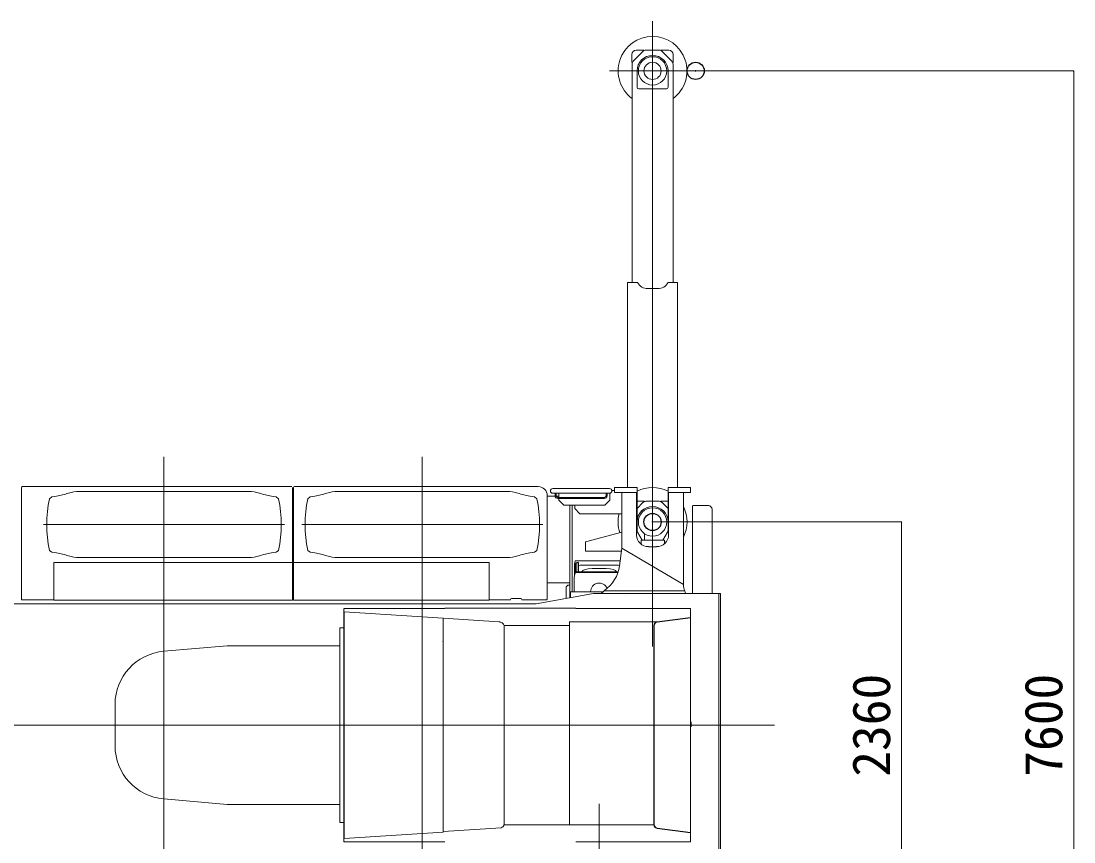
# Model space of a CAD drawing. Units: millimetres, scale not verified. Extents: x -33906 to 32977, y -25518 to 130343.
# Drawn here: x -20610 to -14497, y 19197 to 23965 of the extents above; entities that cross this region are included whole.
import ezdxf
from ezdxf.enums import TextEntityAlignment as Align

# ---------------------------------------------------------------- set-up
doc = ezdxf.new("R2010")
doc.units = ezdxf.units.MM
doc.header["$LTSCALE"] = 200
doc.header["$PDMODE"] = 32
doc.header["$PDSIZE"] = 100
doc.layers.add('0-0_0', color=7, linetype='Continuous', lineweight=18)
doc.layers.add('0-1_DEFPOINTS', color=7, linetype='Continuous')
doc.styles.add('ＭＳ ゴシック', font='')
doc.styles.get('ＭＳ ゴシック').set_extended_font_data('MS Gothic')

# ---------------------------------------------------------------- blocks, each defined once
blk = doc.blocks.new('_OPEN30_29')
at = {"layer": '0-0_0'}
blk.add_line((0, 0), (-1, 0), dxfattribs=at)
blk.add_lwpolyline([(-1, 0.27), (0, 0), (-1, -0.27)], dxfattribs=at)
blk = doc.blocks.new('D11')
at = {"layer": '0-0_0'}
for p, q in [((-31002.5, 36334.5), (-29556.2, 36334.5)), ((-29557.2, 36334.5), (-29557.2, 33974.5)), ((-31312.6, 33974.5), (-29556.2, 33974.5))]:
    blk.add_line(p, q, dxfattribs=at)
at = {"layer": '0-1_DEFPOINTS'}
for p in [(-31003, 36334.5), (-31313.1, 33974.5), (-29557.2, 33974.5)]:
    blk.add_point(p, dxfattribs=at)
at = {"layer": '0-0_0', "xscale": 2.77, "yscale": 2.77}
for p, rotation in [((-29557.2, 36334.5), 90), ((-29557.2, 33974.5), 270)]:
    blk.add_blockref('_OPEN30_29', p, dxfattribs=dict(at, rotation=rotation))
at = {"layer": '0-0_0', "style": 'ＭＳ ゴシック'}
blk.add_text('2360', height=219.9, rotation=90, dxfattribs=at).set_placement((-29557.7, 34854.5), align=Align.BOTTOM_LEFT)
blk = doc.blocks.new('D10')
at = {"layer": '0-0_0'}
for p, q in [((-30752.5, 38954.5), (-28556.2, 38954.5)), ((-28557.2, 38954.5), (-28557.2, 31354.5))]:
    blk.add_line(p, q, dxfattribs=at)
at = {"layer": '0-1_DEFPOINTS'}
blk.add_point((-30753, 38954.5), dxfattribs=at)
at = {"layer": '0-0_0', "xscale": 2.77, "yscale": 2.77, "rotation": 90}
blk.add_blockref('_OPEN30_29', (-28557.2, 38954.5), dxfattribs=at)
at = {"layer": '0-0_0', "style": 'ＭＳ ゴシック'}
blk.add_text('7600', height=219.9, rotation=90, dxfattribs=at).set_placement((-28557.7, 34854.5), align=Align.BOTTOM_LEFT)

msp = doc.modelspace()

# ---------------------------------------------------------------- linework, layer by layer
at = {"layer": '0-0_0', "color": 4}
for p, q in [((-16943.5, 20332.5), (-16943.5, 23964.8)), ((-17055.2, 23732.7), (-16999.8, 23788.1)), ((-17038.5, 23795.4), (-16992.5, 23795.4)), ((-16904.9, 23795.4), (-16982.2, 23795.4)), ((-16894.5, 23795.4), (-16848.5, 23795.4)), ((-16831.8, 23732.7), (-16887.2, 23788.1)), ((-17063.5, 23724.4), (-17063.5, 23770.7)), ((-16823.5, 23724.4), (-16823.5, 23770.4)), ((-17193.5, 23675.4), (-16693.5, 23675.4)), ((-17062.5, 22445.4), (-17062.5, 23715)), ((-17033.5, 23580.4), (-17033.5, 23675.4)), ((-16853.5, 23580.4), (-16853.5, 23675.4)), ((-16824.5, 22445.4), (-16824.5, 23715)), ((-17023.5, 23570.4), (-16863.5, 23570.4)), ((-17088.5, 21255.4), (-17088.5, 22445.4)), ((-17031.1, 22445.4), (-17088.5, 22445.4)), ((-16853.1, 22445.4), (-16798.5, 22445.4)), ((-16798.5, 21255.4), (-16798.5, 22445.4)), ((-16913.7, 22410.4), (-16970.5, 22410.4)), ((-17164.5, 21255.4), (-17033.5, 21255.4)), ((-17164.5, 21227.4), (-17164.5, 21255.4)), ((-17164.5, 21227.4), (-17033.5, 21227.4)), ((-17122.5, 20902.2), (-17122.5, 21227.4)), ((-17036.5, 21227.4), (-17036.5, 20978.8)), ((-17033.5, 21255.4), (-17033.5, 21008.3)), ((-16853.5, 21255.4), (-16722.5, 21255.4)), ((-16853.5, 21008.3), (-16853.5, 21255.4)), ((-16853.5, 21227.4), (-16722.5, 21227.4)), ((-16850.5, 20978.8), (-16850.5, 21227.4)), ((-16764.5, 21227.4), (-16764.5, 20692.4)), ((-16722.5, 21227.4), (-16722.5, 21255.4)), ((-17033.5, 21175.4), (-16992.5, 21175.4)), ((-17033.5, 21134.4), (-16999.8, 21168.1)), ((-16904.9, 21175.4), (-16982.2, 21175.4)), ((-16894.5, 21175.4), (-16853.5, 21175.4)), ((-16853.5, 21134.4), (-16887.2, 21168.1)), ((-17122.5, 20996.2), (-17332.5, 20940.4)), ((-17003.3, 20950.4), (-17030, 20995.5)), ((-16989.5, 20950.4), (-16989.5, 20986.9)), ((-16857, 20995.5), (-16883.7, 20950.4)), ((-17332.5, 20940.4), (-17332.5, 20885.4)), ((-17009, 20950.4), (-17009, 20925.6)), ((-16875, 20950.4), (-17009, 20950.4)), ((-16966.5, 20911.8), (-16920.5, 20911.8)), ((-16875, 20927.9), (-16875, 20950.4)), ((-17124.6, 20885.4), (-17332.5, 20885.4)), ((-17135.2, 20801.4), (-17122.5, 20902.4)), ((-17122.5, 20902.4), (-16764.5, 20692.4)), ((-17122.5, 20902.3), (-17122.5, 20902.3)), ((-17397.5, 20810.5), (-17397.5, 20739.2)), ((-17383.5, 20765.5), (-17383.5, 20820.5)), ((-17383.5, 20820.5), (-17373.5, 20820.5)), ((-17373.5, 20765.5), (-17373.5, 20820.5)), ((-17363.5, 20805), (-17373.5, 20801.6)), ((-17363.5, 20805), (-17143.5, 20805)), ((-17135.1, 20802.1), (-17143.5, 20805)), ((-17390.5, 20765.5), (-17398.5, 20735.5)), ((-17398.5, 20735.5), (-17398.5, 20650.4)), ((-17391.3, 20762.5), (-17144, 20762.5)), ((-17390.5, 20765.5), (-17143.1, 20765.5)), ((-17294.5, 20784.6), (-17212.5, 20784.6)), ((-16764.5, 20692.4), (-16764.5, 20688.4)), ((-17253.5, 19418.4), (-17253.5, 15786.1))]:
    msp.add_line(p, q, dxfattribs=at)
at = {"layer": '0-0_0', "color": 3}
for p, q in [((-19780.5, 18327.1), (-19780.5, 21432.7)), ((-18280.5, 18327.1), (-18280.5, 21432.7)), ((-20607.5, 20603.1), (-20607.5, 21256.1)), ((-20603.2, 21260.4), (-19037.8, 21260.4)), ((-20272.9, 21232.4), (-19288.2, 21232.4)), ((-19033.5, 21256.1), (-19033.5, 20820.4)), ((-17607.5, 21260.4), (-19023.2, 21260.4)), ((-18772.9, 21232.4), (-17788.2, 21232.4)), ((-17193.3, 21249), (-17523.3, 21249)), ((-17193.3, 21221.8), (-17523.3, 21221.8)), ((-17509.7, 21221.8), (-17509.7, 21207.4)), ((-17503.2, 21221.8), (-17503.2, 21207.4)), ((-17487.7, 21197.4), (-17487.7, 21221.4)), ((-17212.9, 21221.8), (-17212.9, 21207.4)), ((-17206.9, 21221.8), (-17206.9, 21207.4)), ((-17191, 21182.7), (-17191, 21221.4)), ((-17179.3, 21237.7), (-17164.5, 21237.7)), ((-20431, 21200.4), (-20446, 21190.4)), ((-20431, 21200.4), (-20404.3, 21205.1)), ((-19130, 21200.4), (-19156.8, 21205.1)), ((-19130, 21200.4), (-19115, 21190.4)), ((-18931, 21200.4), (-18946, 21190.4)), ((-18931, 21200.4), (-18904.3, 21205.1)), ((-17630, 21200.4), (-17656.8, 21205.1)), ((-17630, 21200.4), (-17615, 21190.4)), ((-17555.2, 20607.4), (-17555.2, 21208.1)), ((-17509.5, 21204.7), (-17555.2, 21204.7)), ((-17487.7, 21204.7), (-17502.8, 21204.7)), ((-17222.9, 21191.4), (-17493.7, 21191.4)), ((-17222.9, 21197.4), (-17493.2, 21197.4)), ((-17487.7, 21182.7), (-17487.7, 21191.4)), ((-17458.1, 21153.1), (-17487.7, 21182.7)), ((-17220.6, 21153.1), (-17191, 21182.7)), ((-17220.6, 21153.1), (-17458.1, 21153.1)), ((-17424.5, 21153.1), (-17424.5, 20615)), ((-17409.5, 21153.1), (-17409.5, 20650.4)), ((-17395.6, 21132.7), (-17395.6, 21153.1)), ((-17366, 21103.1), (-17395.6, 21132.7)), ((-17122.5, 21103.1), (-17366, 21103.1)), ((-16711.1, 21148.4), (-16709.5, 21148.4)), ((-16711.1, 20640.4), (-16711.1, 21148.4)), ((-16709.5, 21148.4), (-16709.5, 21150)), ((-16709.5, 21150), (-16619.5, 21150)), ((-16597.9, 20640.4), (-16597.9, 21128.4)), ((-19080, 21040.4), (-20481, 21040.4)), ((-17580, 21040.4), (-18981, 21040.4)), ((-20431, 20880.4), (-20446, 20890.4)), ((-20431, 20880.4), (-20404.3, 20875.7)), ((-20272.9, 20848.4), (-19288.2, 20848.4)), ((-19130, 20880.4), (-19156.8, 20875.7)), ((-19130, 20880.4), (-19115, 20890.4)), ((-18931, 20880.4), (-18946, 20890.4)), ((-18931, 20880.4), (-18904.3, 20875.7)), ((-18772.9, 20848.4), (-17788.2, 20848.4)), ((-17630, 20880.4), (-17656.8, 20875.7)), ((-17630, 20880.4), (-17615, 20890.4)), ((-20419.9, 20819.7), (-20419.9, 20601.5)), ((-19033.5, 20819.7), (-20419.9, 20819.7)), ((-19033.5, 20820.4), (-19033.5, 20601.5)), ((-19027.5, 20819.7), (-17893.2, 20819.7)), ((-17893.2, 20819.7), (-17893.2, 20601.5)), ((-17428.1, 20701.5), (-17555.2, 20701.5)), ((-17446.1, 20678.1), (-17446.1, 20611.1)), ((-17767.5, 20605.4), (-17767.5, 20603.1)), ((-17762.5, 20610.4), (-17707.5, 20610.4)), ((-17702.5, 20605.4), (-17702.5, 20603.1)), ((-17618.8, 20579.4), (-17285.7, 20640.4)), ((-17229.9, 20650.4), (-17419.5, 20650.4)), ((-17419.5, 20650.4), (-17419.5, 20615.9)), ((-17241.7, 20640.4), (-17241.6, 20641)), ((-16756.8, 20655.6), (-17224, 20655.6)), ((-17098.5, 20628.7), (-17098.5, 20628.4)), ((-16751.8, 20641), (-16751.8, 20640.4)), ((-16559.5, 19110.4), (-16559.5, 20640.4)), ((-16549.5, 19110.4), (-16549.5, 20640.4)), ((-21263.1, 20579.4), (-17618.8, 20579.4)), ((-20607.5, 20603.1), (-20419.9, 20603.1)), ((-19033.5, 20601.5), (-20419.9, 20601.5)), ((-19027.5, 20601.5), (-17893.2, 20601.5)), ((-18736.9, 20552.5), (-18735.3, 20552.5)), ((-18736.9, 20552.5), (-18736.9, 20534.4)), ((-18735.3, 20552.5), (-18735.3, 20534.4)), ((-18731.7, 20552.5), (-18149.3, 20552.5)), ((-18149.3, 20554.1), (-18149.3, 20552.5)), ((-18149.3, 20554.1), (-17389.3, 20554.1)), ((-18149.3, 20554.1), (-18149.3, 20554.1)), ((-17767.5, 20603.1), (-17893.2, 20603.1)), ((-17559.5, 20603.1), (-17702.5, 20603.1)), ((-17389.3, 20554.1), (-17389.3, 20552.5)), ((-17389.3, 20554.1), (-17389.3, 20554.1)), ((-16722.7, 20552.5), (-17389.3, 20552.5)), ((-16722.7, 19198.3), (-16722.7, 20552.5)), ((-18736.9, 19198.3), (-18736.9, 20534.4)), ((-18735, 19216.9), (-18735, 20534)), ((-18160.2, 20497.4), (-18734.2, 20534.2)), ((-18160.2, 19253.5), (-18160.2, 20497.4)), ((-18158.5, 20497.5), (-17835.8, 20475.9)), ((-16917, 20475.3), (-16722.7, 20500.8)), ((-16916.8, 20473.8), (-16722.7, 20499.2)), ((-18736.9, 20440.4), (-18758.9, 20440.4)), ((-17426.3, 20454.5), (-17805.9, 20454.5)), ((-17426.3, 20476.3), (-17426.3, 20475.9)), ((-17426.3, 19296.4), (-17426.3, 20475.9)), ((-17424.3, 20475.3), (-16917, 20475.3)), ((-16935.9, 20420.4), (-16935.9, 20420.4)), ((-16935.2, 20420.4), (-16935.6, 20420.4)), ((-16935.2, 20453.9), (-16935.2, 20453.4)), ((-16935.2, 20453.4), (-16935.2, 20419.5)), ((-16933.7, 20453.4), (-16935.2, 20453.4)), ((-16933.7, 20453.4), (-16933.7, 20453.9)), ((-18162.1, 20359.9), (-18162.1, 20361)), ((-16936.8, 20418.4), (-16936.8, 19332.4)), ((-16935.2, 20419.5), (-16935.6, 20419.3)), ((-19781.4, 20304.2), (-19413.5, 20336.2)), ((-19413.5, 20336.2), (-18758.9, 20336.2)), ((-20064.5, 19755.8), (-20064.5, 19995.3)), ((-27151, 19875.4), (-16235.8, 19875.4)), ((-16719.3, 19886.4), (-16719.1, 19886.4)), ((-16719.2, 19894.4), (-16719.2, 19894.4)), ((-16719.2, 19879.1), (-16719.2, 19879.1)), ((-16719.2, 19878.5), (-16719, 19878.5)), ((-16719.2, 19871.6), (-16719.2, 19871.5)), ((-16719.2, 19871.2), (-16719.2, 19871.3)), ((-16719.1, 19889.8), (-16719.1, 19889.7)), ((-16719.1, 19884.3), (-16719.1, 19886.4)), ((-16719.1, 19884.2), (-16719.1, 19884.2)), ((-16719.1, 19869.6), (-16719.1, 19870.6)), ((-16719.2, 19866.2), (-16719.2, 19866.2)), ((-16719, 19868.9), (-16719.1, 19866.9)), ((-19413.5, 19415), (-19781.4, 19446.9)), ((-19413.5, 19415), (-18758.9, 19415)), ((-16935.9, 19330.4), (-16935.9, 19330.4)), ((-16935.9, 19330.4), (-16935.6, 19330.4)), ((-16935.2, 19331.3), (-16935.6, 19331.5)), ((-16935.2, 19330.4), (-16935.6, 19330.4)), ((-16935.2, 19297.4), (-16935.2, 19331.3)), ((-18160.2, 19257), (-17822.1, 19279.5)), ((-17426.3, 19296.4), (-17805.9, 19296.4)), ((-17426.3, 19296.9), (-16935.2, 19296.9)), ((-16935.2, 19297.4), (-16933.7, 19297.4)), ((-16935.2, 19296.9), (-16935.2, 19297.4)), ((-16933.7, 19297.4), (-16933.7, 19296.9)), ((-16917, 19275.5), (-16722.7, 19250)), ((-16916.8, 19277.1), (-16722.7, 19251.6)), ((-18736.9, 19198.3), (-18149.3, 19198.3)), ((-18735.3, 19198.3), (-18735.3, 19216.5)), ((-18160.2, 19253.5), (-18734.2, 19216.7)), ((-18149.3, 19196.8), (-18149.3, 19198.3)), ((-16722.7, 19198.3), (-17389.3, 19198.3))]:
    msp.add_line(p, q, dxfattribs=at)
for points in [[(-19027.5, 21256.1), (-19027.5, 20820.4), (-19027.5, 20601.5)], [(-17424.5, 20688.1), (-17436.1, 20688.1), (-17446.1, 20678.1)], [(-17285.7, 20640.4), (-16559.5, 20640.4), (-16549, 20640.4)], [(-18123.8, 20554.1), (-18129.3, 20554.1), (-18144.8, 20554.1)], [(-16722.7, 20499.4), (-16916.8, 20474), (-16918.2, 20473.8), (-16919.5, 20473.5), (-16920.8, 20473), (-16922.1, 20472.5), (-16923.4, 20471.9), (-16924.4, 20471.3), (-16925.4, 20470.6), (-16926.3, 20469.9), (-16927, 20469.3), (-16927.6, 20468.7), (-16928.3, 20468.1), (-16928.9, 20467.4), (-16929.9, 20466), (-16930.9, 20464.5), (-16931.7, 20462.9), (-16932.4, 20461.3), (-16933, 20459.5), (-16933.4, 20457.8), (-16933.6, 20456), (-16933.7, 20454.2), (-16934.2, 20454.2), (-16934.2, 19296.7), (-16933.7, 19296.7)], [(-18758.9, 20440.4), (-18758.9, 19310.4), (-18736.9, 19310.4)], [(-17835.8, 20475.9), (-17834.5, 20475.7), (-17833.2, 20475.4), (-17832.1, 20475.2), (-17830.9, 20474.8), (-17829.4, 20474.3), (-17827.9, 20473.7), (-17826, 20473), (-17822.1, 20471.3)], [(-17807.6, 20458.7), (-17807.1, 20457.3), (-17805.9, 20454.5)], [(-17805.9, 20454.5), (-17805.9, 19296.4), (-17806.3, 19295.4), (-17807.6, 19292.2)], [(-16719.2, 19894.4), (-16719.3, 19891.7), (-16719.3, 19887.7)], [(-16719.2, 19894.4), (-16719.3, 19892.4), (-16719.3, 19887.7)], [(-16719.2, 19878.5), (-16719.2, 19878.5), (-16719.2, 19878.5), (-16719.2, 19878.5), (-16719.2, 19878.6), (-16719.2, 19879.1)], [(-16722.7, 19251.5), (-16916.8, 19276.8), (-16918.2, 19277.1), (-16919.5, 19277.4), (-16920.8, 19277.8), (-16922.1, 19278.4), (-16923.4, 19279), (-16924.4, 19279.6), (-16925.4, 19280.3), (-16926.3, 19281), (-16927, 19281.5), (-16927.6, 19282.1), (-16928.3, 19282.8), (-16928.9, 19283.4), (-16929.9, 19284.9), (-16930.9, 19286.4), (-16931.7, 19287.9), (-16932.4, 19289.6), (-16933, 19291.3), (-16933.4, 19293.1), (-16933.6, 19294.9), (-16933.7, 19296.7)]]:
    msp.add_lwpolyline(points, dxfattribs=at)
at = {"layer": '0-0_0', "color": 4}
for points in [[(-17397.5, 20810.5), (-17392.5, 20830.5), (-17131.6, 20830.5)], [(-17391.5, 20761.7), (-17391.5, 20816.8), (-17383.5, 20816.8)]]:
    msp.add_lwpolyline(points, dxfattribs=at)
for centre in [(-16943.5, 23675.4), (-16943.5, 21055.4)]:
    msp.add_circle(centre, 82.5, dxfattribs=at)
for centre, radius, start, end in [((-16943.5, 23675.4), 200, 306.51261, 233.48739), ((-17038.5, 23770.4), 25, 90, 180), ((-16982.2, 23770.4), 25, 90, 135), ((-16904.9, 23770.4), 25, 45, 90), ((-16848.5, 23770.4), 25, 0, 90), ((-17037.5, 23715), 25, 135, 180), ((-16943.5, 23675.4), 90, 0, 180), ((-16849.5, 23715), 25, 360, 45), ((-17023.5, 23580.4), 10, 180, 270), ((-16863.5, 23580.4), 10, 269.99999, 0), ((-16970.5, 22480.4), 70, 210.00014, 270), ((-16913.8, 22480.4), 70, 270.03766, 329.99987), ((-16943.5, 21055.4), 200, 63.25632, 116.74368), ((-16982.2, 21150.4), 25, 90, 135), ((-16904.9, 21150.4), 25, 45, 90), ((-16943.5, 21055.4), 200, 166.20509, 198.10416), ((-16943.5, 21055.4), 90, 0, 180), ((-16943.5, 21055.4), 200, 333.50843, 26.49157), ((-17008.5, 21008.3), 25, 180, 210.60641), ((-16878.5, 21008.3), 25, 329.39359, 0), ((-17253.5, 20650.5), 50, 21.77754, 180.0282)]:
    msp.add_arc(centre, radius, start, end, dxfattribs=at)
at = {"layer": '0-0_0', "color": 3}
for centre, radius, start, end in [((-20603.2, 21256.1), 4.3, 90, 180), ((-20491.1, 21697.6), 500, 280, 288.16231), ((-20272.9, 21032.4), 200, 90, 108.16231), ((-19288.2, 21032.4), 200, 71.83769, 90), ((-19070, 21697.6), 500, 251.83769, 260), ((-19023.2, 21256.1), 4.3, 90, 180), ((-18991.1, 21697.6), 500, 280, 288.16231), ((-18772.9, 21032.4), 200, 90, 108.16231), ((-17788.2, 21032.4), 200, 71.83769, 90), ((-17570, 21697.6), 500, 251.83769, 260), ((-17607.5, 21208.1), 52.3, 0, 90), ((-17523.3, 21235.4), 13.6, 90, 270), ((-17193.3, 21235.4), 13.6, 270, 90), ((-19703.5, 21040.4), 757.5, 168.57881, 191.42119), ((-19857.5, 21040.4), 757.5, 348.57881, 11.42119), ((-18203.5, 21040.4), 757.5, 168.57881, 191.42119), ((-18357.5, 21040.4), 757.5, 348.57881, 11.42119), ((-17493.7, 21207.4), 16, 180, 270), ((-17493.2, 21207.4), 10, 180, 270), ((-17222.9, 21207.4), 16, 270, 0), ((-17222.9, 21207.4), 10, 270, 0), ((-16619.5, 21128.4), 21.6, 0, 90), ((-20491.1, 20383.3), 500, 71.83769, 80), ((-20272.9, 21048.4), 200, 251.83769, 270), ((-19288.2, 21048.4), 200, 270, 288.16231), ((-19070, 20383.3), 500, 100, 108.16231), ((-18991.1, 20383.3), 500, 71.83769, 80), ((-18772.9, 21048.4), 200, 251.83769, 270), ((-17788.2, 21048.4), 200, 270, 288.16231), ((-17570, 20383.3), 500, 100, 108.16231), ((-17428.1, 20705.1), 3.6, 270, 0), ((-17762.5, 20605.4), 5, 90, 180), ((-17707.5, 20605.4), 5, 0, 90), ((-17559.5, 20607.4), 4.3, 270, 0), ((-18731.7, 20548.9), 3.6, 90, 180), ((-18731.4, 20530.5), 3.76, 94.43003, 107.86415), ((-18158.2, 20491), 6.48, 92.25705, 103.84937), ((-16935.5, 20413.3), 7.14, 90.45746, 93.27769), ((-16887.5, 20352.8), 82.1, 125.87548, 126.91598), ((-19754.5, 19995.3), 310, 94.96898, 180), ((-16719.4, 19894.4), 0.17, 329.23195, 0.9921), ((-16719.3, 19889.8), 0.2, 355.32605, 78.78259), ((-16719.3, 19889.3), 0.19, 2.58424, 82.88988), ((-18222.3, 19875.4), 1503.1, 0.13894, 0.46887), ((-18222.3, 19875.4), 1503.1, 0.13893, 0.46886), ((-16719.3, 19884.2), 0.2, 272.99635, 0.33688), ((-16751.7, 19874.7), 32.6, 353.92194, 359.95392), ((-16528.1, 19890), 191.2, 178.6786, 180.00838), ((-16719.3, 19884.1), 0.2, 285.74207, 0.34827), ((-18221.9, 19875.4), 1502.8, 0.13889, 0.32519), ((-16712.2, 19879), 7.02, 179.29488, 183.81936), ((-16705.9, 19879.1), 13.3, 180.03158, 181.81763), ((-16719.2, 19878.5), 0.2, 0.11237, 87.00379), ((-16719.4, 19878.5), 0.2, 0.17979, 16.83272), ((-16751.4, 19874.7), 32.4, 353.91849, 359.95454), ((-16742.7, 19869), 23.7, 4.40996, 5.99869), ((-16711.3, 19870.8), 7.88, 176.38979, 180.49419), ((-16711.4, 19870.8), 7.85, 176.48374, 180.45325), ((-16719.3, 19870.8), 0.19, 5.05154, 65.74321), ((-16719.2, 19869.4), 0.19, 0.97459, 88.57581), ((-16719.2, 19869.4), 0.2, 358.92071, 85.88097), ((-16703.1, 19889.1), 16.1, 177.66957, 179.24633), ((-18187, 19875.7), 1468, 0.33092, 0.54886), ((-16594.3, 19887.6), 124.8, 179.21941, 180.54201), ((-16716.1, 19884.3), 3.01, 179.27304, 183.07373), ((-16722.6, 19870.7), 3.53, 359.18468, 2.54851), ((-18218.9, 19875.4), 1499.9, 359.97102, 0.11595), ((-16719.3, 19868.1), 0.2, 1.14255, 84.58934), ((-16719.3, 19867.7), 0.2, 274.83669, 358.27779), ((-16719.3, 19866.4), 0.19, 271.38539, 358.46663), ((-16719.3, 19866.4), 0.2, 274.11403, 0.53002), ((-16723.2, 19867.9), 3.99, 355.34649, 4.14854), ((-16741.2, 19869), 22.1, 359.93644, 1.07379), ((-16741.3, 19867), 22.2, 358.35432, 359.48914), ((-16740.8, 19869), 21.8, 357.66228, 359.75454), ((-16706.9, 19867.8), 12.1, 178.80922, 180.61531), ((-16740.9, 19867), 21.9, 359.67076, 1.75965), ((-19754.5, 19755.8), 310, 180, 265.03102), ((-16887.5, 19398), 82.1, 233.08402, 234.12452), ((-16935.5, 19337.6), 7.14, 266.72231, 269.54254), ((-18731.7, 19201.9), 3.6, 180, 270)]:
    msp.add_arc(centre, radius, start, end, dxfattribs=at)
at = {"layer": '0-0_0', "color": 4}
for centre, major_axis, ratio, start_param, end_param in [((-16966.5, 20978.8), (-70, 0), 0.956305, 6.283185, 7.853982), ((-16920.5, 20978.8), (-70, 0), 0.956305, 1.570796, 3.141593), ((-17429.3, 20855.5), (286.3, -89.7), 0.824197, 5.732384, 6.430322), ((-17294.5, 20764.1), (60, 0), 0.340376, 1.570796, 3.077018), ((-17212.5, 20764.1), (60, 0), 0.340376, 0.064575, 1.570796), ((-16665.9, 20679.4), (95.4, -29.9), 0.824197, 3.397753, 3.791446)]:
    msp.add_ellipse(centre, major_axis=major_axis, ratio=ratio, start_param=start_param, end_param=end_param, dxfattribs=at)
at = {"layer": '0-0_0', "color": 3}
for centre, major_axis, ratio, start_param, end_param in [((-17408.3, 20922.5), (25.4, -336.3), 0.870799, 0.516557, 0.591206), ((-16663.4, 20687.3), (8.5, -112.1), 0.870799, 4.933453, 5.072266), ((-17063.3, 20548.9), (0, -3.6), 0.20092, 3.141593, 3.145431), ((-18733.3, 20534.4), (3.6, 0), 0.125164, 3.141603, 4.238759), ((-18733.3, 20534.4), (2, 0), 0.125164, 3.141603, 4.238759), ((-18733.3, 20534.4), (2, 0), 0.125164, 3.141603, 4.238759), ((-17847.8, 20454.5), (-41, 0), 0.527349, 3.338023, 4.035094), ((-16914.4, 20453.9), (0, 21.6), 0.965909, 0.126048, 1.570796), ((-16914.4, 20453.9), (0, 20), 0.965909, 0.126048, 1.570796), ((-17847.8, 19296.4), (-41, 0), 0.527349, 2.248091, 2.945162), ((-17847.8, 19296.4), (41, 0), 0.527078, 5.823776, 6.087044), ((-16914.4, 19296.9), (0, -21.6), 0.965909, 4.712389, 6.157138), ((-16914.4, 19296.9), (0, -20), 0.965909, 4.712389, 6.157138), ((-18733.3, 19216.5), (3.6, 0), 0.125164, 2.044426, 3.141582), ((-18733.3, 19216.5), (2, 0), 0.125164, 2.044426, 3.141582), ((-18733.3, 19216.5), (2, 0), 0.125164, 2.044426, 3.141582), ((-18733.3, 19216.5), (2, 0), 0.125164, 2.044426, 3.141582), ((-18731.7, 19202), (0, 3.63), 0.992101, 1.578695, 3.141593)]:
    msp.add_ellipse(centre, major_axis=major_axis, ratio=ratio, start_param=start_param, end_param=end_param, dxfattribs=at)
at = {"layer": '0-0_0'}
for p in [(-16943.5, 23675.4), (-16943.5, 21055.4)]:
    msp.add_point(p, dxfattribs=at)

# ---------------------------------------------------------------- block references
for name in ['D10', 'D11']:
    msp.add_blockref(name, (14059.5, -15279.1), dxfattribs=at)

doc.saveas('drawing.dxf')
